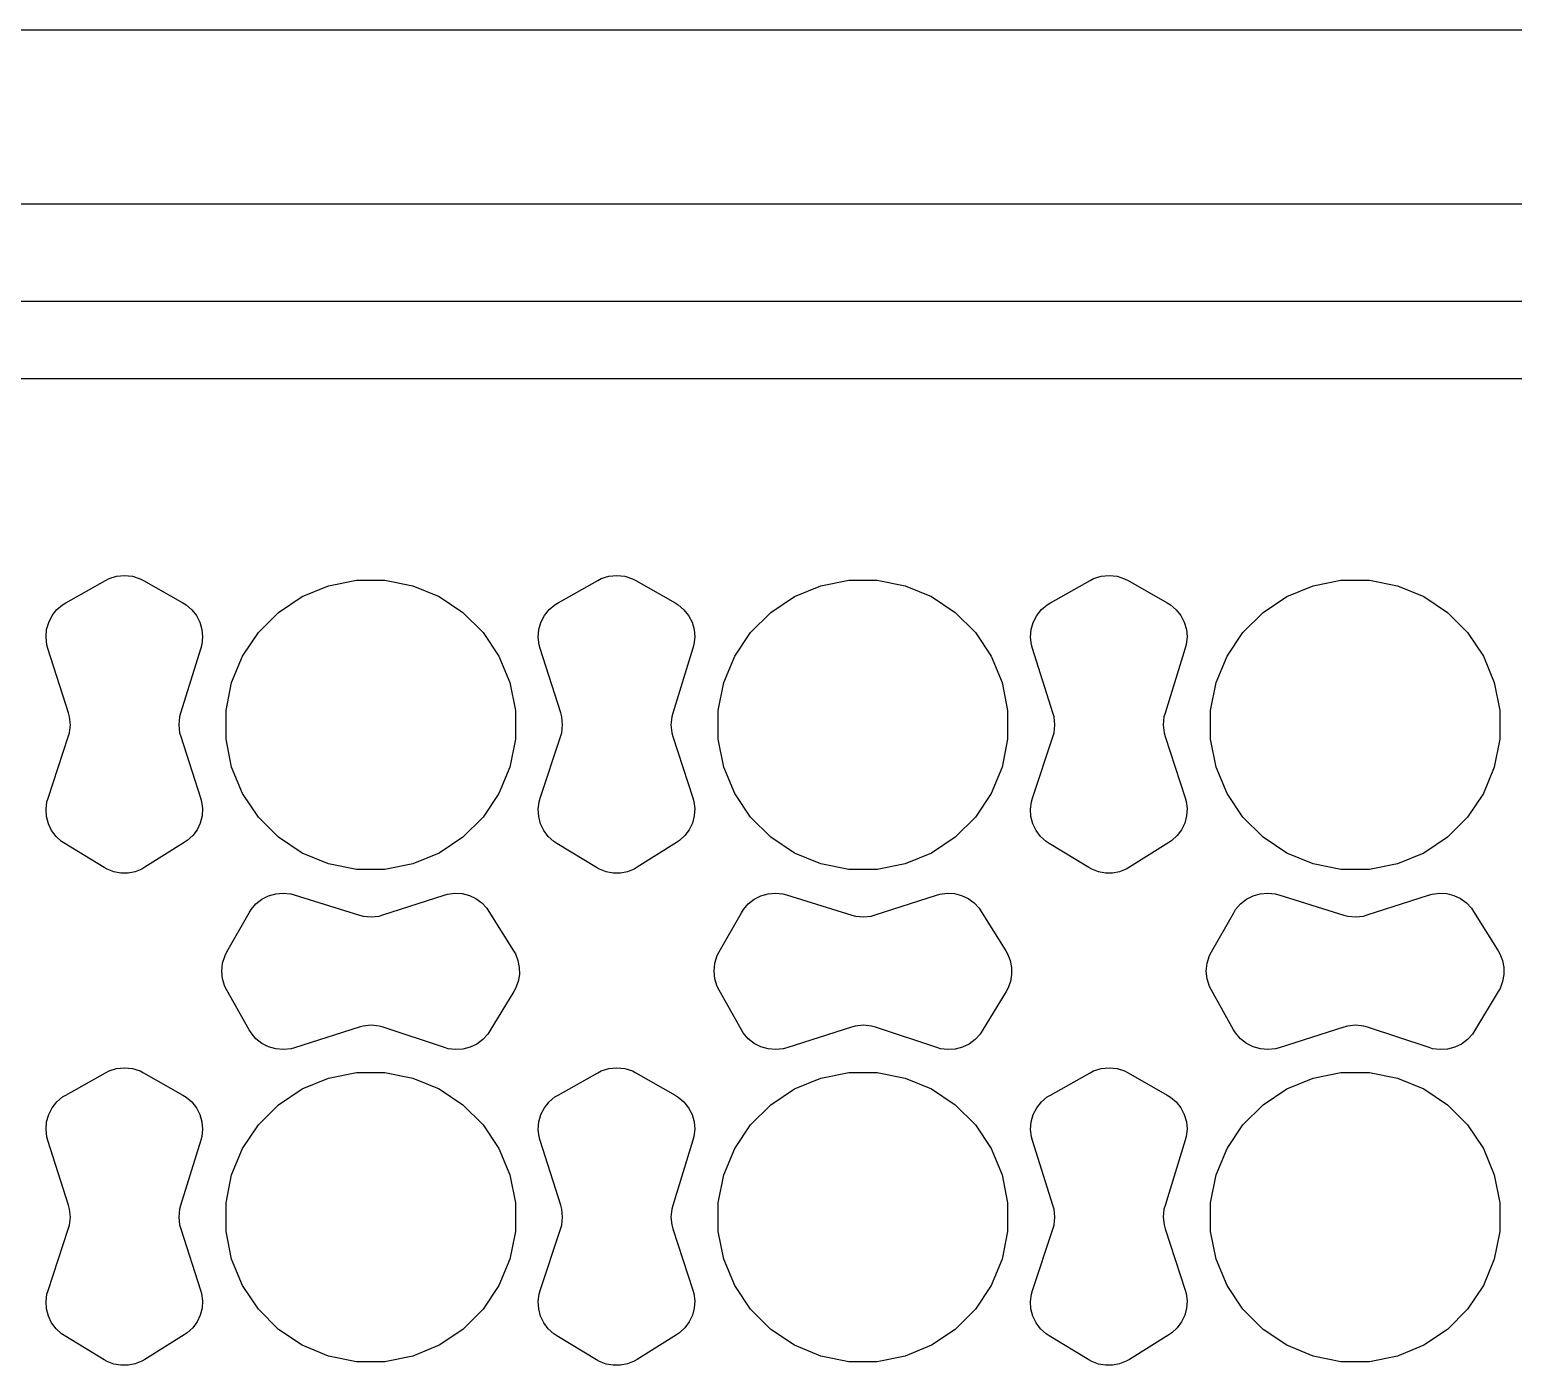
# Model space of a CAD drawing. Header units: millimetres. Extents: x 69 to 174, y -160 to -92.
# Drawn here: x 110.58 to 118.24, y -98.92 to -92.03 of the extents above; entities that cross this region are included whole.
import ezdxf

# ---------------------------------------------------------------- set-up
doc = ezdxf.new("R2010")
doc.units = ezdxf.units.MM
doc.layers.add('Front', color=13, linetype='CONTINUOUS', true_color=0xc83434)

msp = doc.modelspace()

# ---------------------------------------------------------------- linework, layer by layer
at = {"layer": 'Front', "linetype": 'CONTINUOUS'}
for p, q in [((70.235092, -92.0289), (172.534908, -92.0289)), ((111.308136, -92.9295), (107.711007, -92.9295)), ((166.520105, -92.9295), (111.308136, -92.9295)), ((107.78, -93.43), (111.239143, -93.43)), ((111.239143, -93.43), (166.451112, -93.43)), ((111.239143, -93.83), (107.862843, -93.83)), ((166.36827, -93.83), (111.239143, -93.83)), ((110.991686, -94.861613), (111.030954, -94.849202)), ((111.030954, -94.849202), (111.071929, -94.845074)), ((111.071929, -94.845074), (111.112883, -94.849402)), ((111.112883, -94.849402), (111.15209, -94.862004)), ((113.531686, -94.861613), (113.570954, -94.849202)), ((113.570954, -94.849202), (113.611929, -94.845074)), ((113.611929, -94.845074), (113.652883, -94.849402)), ((113.652883, -94.849402), (113.69209, -94.862004)), ((116.071686, -94.861613), (116.110954, -94.849202)), ((116.110954, -94.849202), (116.151929, -94.845074)), ((116.151929, -94.845074), (116.192883, -94.849402)), ((116.192883, -94.849402), (116.23209, -94.862004)), ((110.769016, -94.986125), (110.973485, -94.871255)), ((110.973485, -94.871255), (110.991686, -94.861613)), ((111.15209, -94.862004), (111.170246, -94.871731)), ((111.170246, -94.871731), (111.372259, -94.986511)), ((111.988452, -94.954468), (112.124286, -94.898204)), ((112.124286, -94.898204), (112.268487, -94.86952)), ((112.268487, -94.86952), (112.415513, -94.86952)), ((112.415513, -94.86952), (112.559714, -94.898204)), ((112.559714, -94.898204), (112.695548, -94.954468)), ((113.309016, -94.986125), (113.513485, -94.871255)), ((113.513485, -94.871255), (113.531686, -94.861613)), ((113.69209, -94.862004), (113.710246, -94.871731)), ((113.710246, -94.871731), (113.912259, -94.986511)), ((114.528452, -94.954468), (114.664286, -94.898204)), ((114.664286, -94.898204), (114.808487, -94.86952)), ((114.808487, -94.86952), (114.955513, -94.86952)), ((114.955513, -94.86952), (115.099714, -94.898204)), ((115.099714, -94.898204), (115.235548, -94.954468)), ((115.849016, -94.986125), (116.053485, -94.871255)), ((116.053485, -94.871255), (116.071686, -94.861613)), ((116.23209, -94.862004), (116.250246, -94.871731)), ((116.250246, -94.871731), (116.452259, -94.986511)), ((117.068452, -94.954468), (117.204286, -94.898204)), ((117.204286, -94.898204), (117.348487, -94.86952)), ((117.348487, -94.86952), (117.495513, -94.86952)), ((117.495513, -94.86952), (117.639714, -94.898204)), ((117.639714, -94.898204), (117.775548, -94.954468)), ((110.722498, -95.021511), (110.752212, -94.996116)), ((110.752212, -94.996116), (110.769016, -94.986125)), ((111.372259, -94.986511), (111.38887, -94.996465)), ((111.38887, -94.996465), (111.418234, -95.021702)), ((111.866205, -95.036151), (111.988452, -94.954468)), ((112.695548, -94.954468), (112.817795, -95.036151)), ((113.262498, -95.021511), (113.292212, -94.996116)), ((113.292212, -94.996116), (113.309016, -94.986125)), ((113.912259, -94.986511), (113.92887, -94.996465)), ((113.92887, -94.996465), (113.958234, -95.021702)), ((114.406205, -95.036151), (114.528452, -94.954468)), ((115.235548, -94.954468), (115.357795, -95.036151)), ((115.802498, -95.021511), (115.832212, -94.996116)), ((115.832212, -94.996116), (115.849016, -94.986125)), ((116.452259, -94.986511), (116.46887, -94.996465)), ((116.46887, -94.996465), (116.498234, -95.021702)), ((116.946205, -95.036151), (117.068452, -94.954468)), ((117.775548, -94.954468), (117.897795, -95.036151)), ((110.680465, -95.086983), (110.698275, -95.052189)), ((110.698275, -95.052189), (110.722498, -95.021511)), ((111.418234, -95.021702), (111.4422, -95.052113)), ((111.4422, -95.052113), (111.459872, -95.086563)), ((111.762242, -95.140114), (111.866205, -95.036151)), ((112.817795, -95.036151), (112.921758, -95.140114)), ((113.220465, -95.086983), (113.238275, -95.052189)), ((113.238275, -95.052189), (113.262498, -95.021511)), ((113.958234, -95.021702), (113.9822, -95.052113)), ((113.9822, -95.052113), (113.999872, -95.086563)), ((114.302242, -95.140114), (114.406205, -95.036151)), ((115.357795, -95.036151), (115.461758, -95.140114)), ((115.760465, -95.086983), (115.778275, -95.052189)), ((115.778275, -95.052189), (115.802498, -95.021511)), ((116.498234, -95.021702), (116.5222, -95.052113)), ((116.5222, -95.052113), (116.539872, -95.086563)), ((116.842242, -95.140114), (116.946205, -95.036151)), ((117.897795, -95.036151), (118.001758, -95.140114)), ((110.66652, -95.163527), (110.669744, -95.124572)), ((110.669744, -95.124572), (110.680465, -95.086983)), ((111.459872, -95.086563), (111.470592, -95.123769)), ((111.470592, -95.123769), (111.473959, -95.162341)), ((111.680559, -95.262361), (111.762242, -95.140114)), ((112.921758, -95.140114), (113.003441, -95.262361)), ((113.20652, -95.163527), (113.209744, -95.124572)), ((113.209744, -95.124572), (113.220465, -95.086983)), ((113.999872, -95.086563), (114.010592, -95.123769)), ((114.010592, -95.123769), (114.013959, -95.162341)), ((114.220559, -95.262361), (114.302242, -95.140114)), ((115.461758, -95.140114), (115.543441, -95.262361)), ((115.74652, -95.163527), (115.749744, -95.124572)), ((115.749744, -95.124572), (115.760465, -95.086983)), ((116.539872, -95.086563), (116.550592, -95.123769)), ((116.550592, -95.123769), (116.553959, -95.162341)), ((116.760559, -95.262361), (116.842242, -95.140114)), ((118.001758, -95.140114), (118.083441, -95.262361)), ((110.670915, -95.202367), (110.66652, -95.163527)), ((110.67639, -95.221134), (110.670915, -95.202367)), ((110.782342, -95.554126), (110.67639, -95.221134)), ((111.464538, -95.219463), (111.360689, -95.555445)), ((111.469849, -95.200841), (111.464538, -95.219463)), ((111.473959, -95.162341), (111.469849, -95.200841)), ((113.210915, -95.202367), (113.20652, -95.163527)), ((113.21639, -95.221134), (113.210915, -95.202367)), ((113.322342, -95.554126), (113.21639, -95.221134)), ((114.004538, -95.219463), (113.900689, -95.555445)), ((114.009849, -95.200841), (114.004538, -95.219463)), ((114.013959, -95.162341), (114.009849, -95.200841)), ((115.750915, -95.202367), (115.74652, -95.163527)), ((115.75639, -95.221134), (115.750915, -95.202367)), ((115.862342, -95.554126), (115.75639, -95.221134)), ((116.544538, -95.219463), (116.440689, -95.555445)), ((116.549849, -95.200841), (116.544538, -95.219463)), ((116.553959, -95.162341), (116.549849, -95.200841)), ((111.624295, -95.398195), (111.680559, -95.262361)), ((113.003441, -95.262361), (113.059705, -95.398195)), ((114.164295, -95.398195), (114.220559, -95.262361)), ((115.543441, -95.262361), (115.599705, -95.398195)), ((116.704295, -95.398195), (116.760559, -95.262361)), ((118.083441, -95.262361), (118.139705, -95.398195)), ((111.595611, -95.542396), (111.624295, -95.398195)), ((113.059705, -95.398195), (113.088389, -95.542396)), ((114.135611, -95.542396), (114.164295, -95.398195)), ((115.599705, -95.398195), (115.628389, -95.542396)), ((116.675611, -95.542396), (116.704295, -95.398195)), ((118.139705, -95.398195), (118.168389, -95.542396)), ((110.788166, -95.574225), (110.782342, -95.554126)), ((110.787715, -95.657441), (110.792305, -95.615857)), ((110.792305, -95.615857), (110.788166, -95.574225)), ((111.355122, -95.575131), (111.351224, -95.615848)), ((111.351224, -95.615848), (111.355666, -95.656509)), ((111.360689, -95.555445), (111.355122, -95.575131)), ((111.595611, -95.689422), (111.595611, -95.542396)), ((113.088389, -95.542396), (113.088389, -95.689422)), ((113.328166, -95.574225), (113.322342, -95.554126)), ((113.327715, -95.657441), (113.332305, -95.615857)), ((113.332305, -95.615857), (113.328166, -95.574225)), ((113.895122, -95.575131), (113.891224, -95.615848)), ((113.891224, -95.615848), (113.895666, -95.656509)), ((113.900689, -95.555445), (113.895122, -95.575131)), ((114.135611, -95.689422), (114.135611, -95.542396)), ((115.628389, -95.542396), (115.628389, -95.689422)), ((115.868166, -95.574225), (115.862342, -95.554126)), ((115.867715, -95.657441), (115.872305, -95.615857)), ((115.872305, -95.615857), (115.868166, -95.574225)), ((116.435122, -95.575131), (116.431224, -95.615848)), ((116.431224, -95.615848), (116.435666, -95.656509)), ((116.440689, -95.555445), (116.435122, -95.575131)), ((116.675611, -95.689422), (116.675611, -95.542396)), ((118.168389, -95.542396), (118.168389, -95.689422)), ((110.676903, -95.994774), (110.781672, -95.677475)), ((110.781672, -95.677475), (110.787715, -95.657441)), ((111.355666, -95.656509), (111.361496, -95.676118)), ((111.361496, -95.676118), (111.463918, -95.992419)), ((111.624295, -95.833623), (111.595611, -95.689422)), ((113.088389, -95.689422), (113.059705, -95.833623)), ((113.216903, -95.994774), (113.321672, -95.677475)), ((113.321672, -95.677475), (113.327715, -95.657441)), ((113.895666, -95.656509), (113.901496, -95.676118)), ((113.901496, -95.676118), (114.003918, -95.992419)), ((114.164295, -95.833623), (114.135611, -95.689422)), ((115.628389, -95.689422), (115.599705, -95.833623)), ((115.756903, -95.994774), (115.861672, -95.677475)), ((115.861672, -95.677475), (115.867715, -95.657441)), ((116.435666, -95.656509), (116.441496, -95.676118)), ((116.441496, -95.676118), (116.543918, -95.992419)), ((116.704295, -95.833623), (116.675611, -95.689422)), ((118.168389, -95.689422), (118.139705, -95.833623)), ((111.680559, -95.969457), (111.624295, -95.833623)), ((113.059705, -95.833623), (113.003441, -95.969457)), ((114.220559, -95.969457), (114.164295, -95.833623)), ((115.599705, -95.833623), (115.543441, -95.969457)), ((116.760559, -95.969457), (116.704295, -95.833623)), ((118.139705, -95.833623), (118.083441, -95.969457)), ((110.671314, -96.01317), (110.676903, -95.994774)), ((111.463918, -95.992419), (111.469334, -96.010582)), ((111.762242, -96.091704), (111.680559, -95.969457)), ((113.003441, -95.969457), (112.921758, -96.091704)), ((113.211314, -96.01317), (113.216903, -95.994774)), ((114.003918, -95.992419), (114.009334, -96.010582)), ((114.302242, -96.091704), (114.220559, -95.969457)), ((115.543441, -95.969457), (115.461758, -96.091704)), ((115.751314, -96.01317), (115.756903, -95.994774)), ((116.543918, -95.992419), (116.549334, -96.010582)), ((116.842242, -96.091704), (116.760559, -95.969457)), ((118.083441, -95.969457), (118.001758, -96.091704)), ((110.666445, -96.051303), (110.671314, -96.01317)), ((110.668945, -96.089664), (110.666445, -96.051303)), ((111.469334, -96.010582), (111.474014, -96.048189)), ((111.474014, -96.048189), (111.471532, -96.086004)), ((113.206445, -96.051303), (113.211314, -96.01317)), ((113.208945, -96.089664), (113.206445, -96.051303)), ((114.009334, -96.010582), (114.014014, -96.048189)), ((114.014014, -96.048189), (114.011532, -96.086004)), ((115.746445, -96.051303), (115.751314, -96.01317)), ((115.748945, -96.089664), (115.746445, -96.051303)), ((116.549334, -96.010582), (116.554014, -96.048189)), ((116.554014, -96.048189), (116.551532, -96.086004)), ((110.678721, -96.126843), (110.668945, -96.089664)), ((110.695415, -96.161471), (110.678721, -96.126843)), ((111.461978, -96.122677), (111.445693, -96.156896)), ((111.471532, -96.086004), (111.461978, -96.122677)), ((111.866205, -96.195667), (111.762242, -96.091704)), ((112.921758, -96.091704), (112.817795, -96.195667)), ((113.218721, -96.126843), (113.208945, -96.089664)), ((113.235415, -96.161471), (113.218721, -96.126843)), ((114.001978, -96.122677), (113.985693, -96.156896)), ((114.011532, -96.086004), (114.001978, -96.122677)), ((114.406205, -96.195667), (114.302242, -96.091704)), ((115.461758, -96.091704), (115.357795, -96.195667)), ((115.758721, -96.126843), (115.748945, -96.089664)), ((115.775415, -96.161471), (115.758721, -96.126843)), ((116.541978, -96.122677), (116.525693, -96.156896)), ((116.551532, -96.086004), (116.541978, -96.122677)), ((116.946205, -96.195667), (116.842242, -96.091704)), ((118.001758, -96.091704), (117.897795, -96.195667)), ((110.718413, -96.192276), (110.695415, -96.161471)), ((110.746868, -96.218124), (110.718413, -96.192276)), ((110.763073, -96.22847), (110.746868, -96.218124)), ((110.9667, -96.352019), (110.763073, -96.22847)), ((111.379644, -96.223632), (111.176446, -96.350631)), ((111.395477, -96.213213), (111.379644, -96.223632)), ((111.423258, -96.187438), (111.395477, -96.213213)), ((111.445693, -96.156896), (111.423258, -96.187438)), ((111.988452, -96.27735), (111.866205, -96.195667)), ((112.817795, -96.195667), (112.695548, -96.27735)), ((113.258413, -96.192276), (113.235415, -96.161471)), ((113.286868, -96.218124), (113.258413, -96.192276)), ((113.303073, -96.22847), (113.286868, -96.218124)), ((113.5067, -96.352019), (113.303073, -96.22847)), ((113.919644, -96.223632), (113.716446, -96.350631)), ((113.935477, -96.213213), (113.919644, -96.223632)), ((113.963258, -96.187438), (113.935477, -96.213213)), ((113.985693, -96.156896), (113.963258, -96.187438)), ((114.528452, -96.27735), (114.406205, -96.195667)), ((115.357795, -96.195667), (115.235548, -96.27735)), ((115.798413, -96.192276), (115.775415, -96.161471)), ((115.826868, -96.218124), (115.798413, -96.192276)), ((115.843073, -96.22847), (115.826868, -96.218124)), ((116.0467, -96.352019), (115.843073, -96.22847)), ((116.459644, -96.223632), (116.256446, -96.350631)), ((116.475477, -96.213213), (116.459644, -96.223632)), ((116.503258, -96.187438), (116.475477, -96.213213)), ((116.525693, -96.156896), (116.503258, -96.187438)), ((117.068452, -96.27735), (116.946205, -96.195667)), ((117.897795, -96.195667), (117.775548, -96.27735)), ((112.124286, -96.333614), (111.988452, -96.27735)), ((112.695548, -96.27735), (112.559714, -96.333614)), ((114.664286, -96.333614), (114.528452, -96.27735)), ((115.235548, -96.27735), (115.099714, -96.333614)), ((117.204286, -96.333614), (117.068452, -96.27735)), ((117.775548, -96.27735), (117.639714, -96.333614)), ((110.982661, -96.361208), (110.9667, -96.352019)), ((111.017108, -96.374228), (110.982661, -96.361208)), ((111.053355, -96.380726), (111.017108, -96.374228)), ((111.090179, -96.380483), (111.053355, -96.380726)), ((111.126338, -96.373507), (111.090179, -96.380483)), ((111.16061, -96.360034), (111.126338, -96.373507)), ((111.176446, -96.350631), (111.16061, -96.360034)), ((112.268487, -96.362298), (112.124286, -96.333614)), ((112.415513, -96.362298), (112.268487, -96.362298)), ((112.559714, -96.333614), (112.415513, -96.362298)), ((113.522661, -96.361208), (113.5067, -96.352019)), ((113.557108, -96.374228), (113.522661, -96.361208)), ((113.593355, -96.380726), (113.557108, -96.374228)), ((113.630179, -96.380483), (113.593355, -96.380726)), ((113.666338, -96.373507), (113.630179, -96.380483)), ((113.70061, -96.360034), (113.666338, -96.373507)), ((113.716446, -96.350631), (113.70061, -96.360034)), ((114.808487, -96.362298), (114.664286, -96.333614)), ((114.955513, -96.362298), (114.808487, -96.362298)), ((115.099714, -96.333614), (114.955513, -96.362298)), ((116.062661, -96.361208), (116.0467, -96.352019)), ((116.097108, -96.374228), (116.062661, -96.361208)), ((116.133355, -96.380726), (116.097108, -96.374228)), ((116.170179, -96.380483), (116.133355, -96.380726)), ((116.206338, -96.373507), (116.170179, -96.380483)), ((116.24061, -96.360034), (116.206338, -96.373507)), ((116.256446, -96.350631), (116.24061, -96.360034)), ((117.348487, -96.362298), (117.204286, -96.333614)), ((117.495513, -96.362298), (117.348487, -96.362298)), ((117.639714, -96.333614), (117.495513, -96.362298)), ((111.749965, -96.539922), (111.780375, -96.515957)), ((111.780375, -96.515957), (111.814826, -96.498287)), ((111.814826, -96.498287), (111.852032, -96.487572)), ((111.852032, -96.487572), (111.890604, -96.484211)), ((111.890604, -96.484211), (111.929102, -96.48833)), ((111.929102, -96.48833), (111.94773, -96.493619)), ((111.94773, -96.493619), (112.283712, -96.597468)), ((112.404385, -96.596661), (112.720686, -96.494239)), ((112.720686, -96.494239), (112.738849, -96.488823)), ((112.738849, -96.488823), (112.776456, -96.484142)), ((112.776456, -96.484142), (112.814272, -96.486623)), ((112.814272, -96.486623), (112.850945, -96.496177)), ((112.850945, -96.496177), (112.885164, -96.512462)), ((112.885164, -96.512462), (112.915707, -96.534897)), ((112.915707, -96.534897), (112.941481, -96.562679)), ((114.289965, -96.539922), (114.320375, -96.515957)), ((114.320375, -96.515957), (114.354826, -96.498287)), ((114.354826, -96.498287), (114.392032, -96.487572)), ((114.392032, -96.487572), (114.430604, -96.484211)), ((114.430604, -96.484211), (114.469102, -96.48833)), ((114.469102, -96.48833), (114.48773, -96.493619)), ((114.48773, -96.493619), (114.823712, -96.597468)), ((114.944385, -96.596661), (115.260686, -96.494239)), ((115.260686, -96.494239), (115.278849, -96.488823)), ((115.278849, -96.488823), (115.316456, -96.484142)), ((115.316456, -96.484142), (115.354272, -96.486623)), ((115.354272, -96.486623), (115.390945, -96.496177)), ((115.390945, -96.496177), (115.425164, -96.512462)), ((115.425164, -96.512462), (115.455707, -96.534897)), ((115.455707, -96.534897), (115.481481, -96.562679)), ((116.829965, -96.539922), (116.860375, -96.515957)), ((116.860375, -96.515957), (116.894826, -96.498287)), ((116.894826, -96.498287), (116.932032, -96.487572)), ((116.932032, -96.487572), (116.970604, -96.484211)), ((116.970604, -96.484211), (117.009102, -96.48833)), ((117.009102, -96.48833), (117.02773, -96.493619)), ((117.02773, -96.493619), (117.363712, -96.597468)), ((117.484385, -96.596661), (117.800686, -96.494239)), ((117.800686, -96.494239), (117.818849, -96.488823)), ((117.818849, -96.488823), (117.856456, -96.484142)), ((117.856456, -96.484142), (117.894272, -96.486623)), ((117.894272, -96.486623), (117.930945, -96.496177)), ((117.930945, -96.496177), (117.965164, -96.512462)), ((117.965164, -96.512462), (117.995707, -96.534897)), ((117.995707, -96.534897), (118.021481, -96.562679)), ((111.599998, -96.787911), (111.714778, -96.585898)), ((111.714778, -96.585898), (111.724731, -96.569287)), ((111.724731, -96.569287), (111.749965, -96.539922)), ((112.283712, -96.597468), (112.303398, -96.603035)), ((112.303398, -96.603035), (112.344114, -96.606934)), ((112.344114, -96.606934), (112.384776, -96.602491)), ((112.384776, -96.602491), (112.404385, -96.596661)), ((112.941481, -96.562679), (112.951899, -96.578513)), ((112.951899, -96.578513), (113.078898, -96.781711)), ((114.139998, -96.787911), (114.254778, -96.585898)), ((114.254778, -96.585898), (114.264731, -96.569287)), ((114.264731, -96.569287), (114.289965, -96.539922)), ((114.823712, -96.597468), (114.843398, -96.603035)), ((114.843398, -96.603035), (114.884114, -96.606934)), ((114.884114, -96.606934), (114.924776, -96.602491)), ((114.924776, -96.602491), (114.944385, -96.596661)), ((115.481481, -96.562679), (115.491899, -96.578513)), ((115.491899, -96.578513), (115.618898, -96.781711)), ((116.679998, -96.787911), (116.794778, -96.585898)), ((116.794778, -96.585898), (116.804731, -96.569287)), ((116.804731, -96.569287), (116.829965, -96.539922)), ((117.363712, -96.597468), (117.383398, -96.603035)), ((117.383398, -96.603035), (117.424114, -96.606934)), ((117.424114, -96.606934), (117.464776, -96.602491)), ((117.464776, -96.602491), (117.484385, -96.596661)), ((118.021481, -96.562679), (118.031899, -96.578513)), ((118.031899, -96.578513), (118.158898, -96.781711)), ((111.577667, -96.845273), (111.590268, -96.806066)), ((111.590268, -96.806066), (111.599998, -96.787911)), ((113.078898, -96.781711), (113.0883, -96.797547)), ((113.0883, -96.797547), (113.101774, -96.831819)), ((113.101774, -96.831819), (113.10875, -96.867978)), ((114.117667, -96.845273), (114.130268, -96.806066)), ((114.130268, -96.806066), (114.139998, -96.787911)), ((115.618898, -96.781711), (115.6283, -96.797547)), ((115.6283, -96.797547), (115.641774, -96.831819)), ((115.641774, -96.831819), (115.64875, -96.867978)), ((116.657667, -96.845273), (116.670268, -96.806066)), ((116.670268, -96.806066), (116.679998, -96.787911)), ((118.158898, -96.781711), (118.1683, -96.797547)), ((118.1683, -96.797547), (118.181774, -96.831819)), ((118.181774, -96.831819), (118.18875, -96.867978)), ((111.573339, -96.886228), (111.577667, -96.845273)), ((111.577468, -96.927203), (111.573339, -96.886228)), ((113.108993, -96.904802), (113.102495, -96.94105)), ((113.10875, -96.867978), (113.108993, -96.904802)), ((114.113339, -96.886228), (114.117667, -96.845273)), ((114.117468, -96.927203), (114.113339, -96.886228)), ((115.648993, -96.904802), (115.642495, -96.94105)), ((115.64875, -96.867978), (115.648993, -96.904802)), ((116.653339, -96.886228), (116.657667, -96.845273)), ((116.657468, -96.927203), (116.653339, -96.886228)), ((118.188993, -96.904802), (118.182495, -96.94105)), ((118.18875, -96.867978), (118.188993, -96.904802)), ((111.58988, -96.96647), (111.577468, -96.927203)), ((111.599522, -96.984672), (111.58988, -96.96647)), ((111.714392, -97.189141), (111.599522, -96.984672)), ((113.080286, -96.991457), (112.956737, -97.195084)), ((113.089477, -96.975497), (113.080286, -96.991457)), ((113.102495, -96.94105), (113.089477, -96.975497)), ((114.12988, -96.96647), (114.117468, -96.927203)), ((114.139522, -96.984672), (114.12988, -96.96647)), ((114.254392, -97.189141), (114.139522, -96.984672)), ((115.620286, -96.991457), (115.496737, -97.195084)), ((115.629477, -96.975497), (115.620286, -96.991457)), ((115.642495, -96.94105), (115.629477, -96.975497)), ((116.66988, -96.96647), (116.657468, -96.927203)), ((116.679522, -96.984672), (116.66988, -96.96647)), ((116.794392, -97.189141), (116.679522, -96.984672)), ((118.160286, -96.991457), (118.036737, -97.195084)), ((118.169477, -96.975497), (118.160286, -96.991457)), ((118.182495, -96.94105), (118.169477, -96.975497)), ((111.724378, -97.205948), (111.714392, -97.189141)), ((111.749775, -97.235661), (111.724378, -97.205948)), ((112.282393, -97.175815), (111.949401, -97.281767)), ((112.302491, -97.16999), (112.282393, -97.175815)), ((112.344123, -97.165852), (112.302491, -97.16999)), ((112.385708, -97.170442), (112.344123, -97.165852)), ((112.405742, -97.176485), (112.385708, -97.170442)), ((112.723041, -97.281254), (112.405742, -97.176485)), ((112.94639, -97.21129), (112.920542, -97.239746)), ((112.956737, -97.195084), (112.94639, -97.21129)), ((114.264378, -97.205948), (114.254392, -97.189141)), ((114.289775, -97.235661), (114.264378, -97.205948)), ((114.822393, -97.175815), (114.489401, -97.281767)), ((114.842491, -97.16999), (114.822393, -97.175815)), ((114.884123, -97.165852), (114.842491, -97.16999)), ((114.925708, -97.170442), (114.884123, -97.165852)), ((114.945742, -97.176485), (114.925708, -97.170442)), ((115.263041, -97.281254), (114.945742, -97.176485)), ((115.48639, -97.21129), (115.460542, -97.239746)), ((115.496737, -97.195084), (115.48639, -97.21129)), ((116.804378, -97.205948), (116.794392, -97.189141)), ((116.829775, -97.235661), (116.804378, -97.205948)), ((117.362393, -97.175815), (117.029401, -97.281767)), ((117.382491, -97.16999), (117.362393, -97.175815)), ((117.424123, -97.165852), (117.382491, -97.16999)), ((117.465708, -97.170442), (117.424123, -97.165852)), ((117.485742, -97.176485), (117.465708, -97.170442)), ((117.803041, -97.281254), (117.485742, -97.176485)), ((118.02639, -97.21129), (118.000542, -97.239746)), ((118.036737, -97.195084), (118.02639, -97.21129)), ((111.780454, -97.259882), (111.749775, -97.235661)), ((111.815249, -97.277691), (111.780454, -97.259882)), ((111.852838, -97.288412), (111.815249, -97.277691)), ((111.891793, -97.291636), (111.852838, -97.288412)), ((111.930633, -97.287242), (111.891793, -97.291636)), ((111.949401, -97.281767), (111.930633, -97.287242)), ((112.741432, -97.286862), (112.723041, -97.281254)), ((112.779567, -97.291727), (112.741432, -97.286862)), ((112.817929, -97.289223), (112.779567, -97.291727)), ((112.855108, -97.279442), (112.817929, -97.289223)), ((112.889737, -97.262746), (112.855108, -97.279442)), ((112.920542, -97.239746), (112.889737, -97.262746)), ((114.320454, -97.259882), (114.289775, -97.235661)), ((114.355249, -97.277691), (114.320454, -97.259882)), ((114.392838, -97.288412), (114.355249, -97.277691)), ((114.431793, -97.291636), (114.392838, -97.288412)), ((114.470633, -97.287242), (114.431793, -97.291636)), ((114.489401, -97.281767), (114.470633, -97.287242)), ((115.281432, -97.286862), (115.263041, -97.281254)), ((115.319567, -97.291727), (115.281432, -97.286862)), ((115.357929, -97.289223), (115.319567, -97.291727)), ((115.395108, -97.279442), (115.357929, -97.289223)), ((115.429737, -97.262746), (115.395108, -97.279442)), ((115.460542, -97.239746), (115.429737, -97.262746)), ((116.860454, -97.259882), (116.829775, -97.235661)), ((116.895249, -97.277691), (116.860454, -97.259882)), ((116.932838, -97.288412), (116.895249, -97.277691)), ((116.971793, -97.291636), (116.932838, -97.288412)), ((117.010633, -97.287242), (116.971793, -97.291636)), ((117.029401, -97.281767), (117.010633, -97.287242)), ((117.821432, -97.286862), (117.803041, -97.281254)), ((117.859567, -97.291727), (117.821432, -97.286862)), ((117.897929, -97.289223), (117.859567, -97.291727)), ((117.935108, -97.279442), (117.897929, -97.289223)), ((117.969737, -97.262746), (117.935108, -97.279442)), ((118.000542, -97.239746), (117.969737, -97.262746)), ((110.769016, -97.526125), (110.973485, -97.411255)), ((110.973485, -97.411255), (110.991686, -97.401613)), ((110.991686, -97.401613), (111.030954, -97.389202)), ((111.030954, -97.389202), (111.071929, -97.385074)), ((111.071929, -97.385074), (111.112883, -97.389402)), ((111.112883, -97.389402), (111.15209, -97.402004)), ((111.15209, -97.402004), (111.170246, -97.411731)), ((111.170246, -97.411731), (111.372259, -97.526511)), ((111.988452, -97.494468), (112.124286, -97.438204)), ((112.124286, -97.438204), (112.268487, -97.40952)), ((112.268487, -97.40952), (112.415513, -97.40952)), ((112.415513, -97.40952), (112.559714, -97.438204)), ((112.559714, -97.438204), (112.695548, -97.494468)), ((113.309016, -97.526125), (113.513485, -97.411255)), ((113.513485, -97.411255), (113.531686, -97.401613)), ((113.531686, -97.401613), (113.570954, -97.389202)), ((113.570954, -97.389202), (113.611929, -97.385074)), ((113.611929, -97.385074), (113.652883, -97.389402)), ((113.652883, -97.389402), (113.69209, -97.402004)), ((113.69209, -97.402004), (113.710246, -97.411731)), ((113.710246, -97.411731), (113.912259, -97.526511)), ((114.528452, -97.494468), (114.664286, -97.438204)), ((114.664286, -97.438204), (114.808487, -97.40952)), ((114.808487, -97.40952), (114.955513, -97.40952)), ((114.955513, -97.40952), (115.099714, -97.438204)), ((115.099714, -97.438204), (115.235548, -97.494468)), ((115.849016, -97.526125), (116.053485, -97.411255)), ((116.053485, -97.411255), (116.071686, -97.401613)), ((116.071686, -97.401613), (116.110954, -97.389202)), ((116.110954, -97.389202), (116.151929, -97.385074)), ((116.151929, -97.385074), (116.192883, -97.389402)), ((116.192883, -97.389402), (116.23209, -97.402004)), ((116.23209, -97.402004), (116.250246, -97.411731)), ((116.250246, -97.411731), (116.452259, -97.526511)), ((117.068452, -97.494468), (117.204286, -97.438204)), ((117.204286, -97.438204), (117.348487, -97.40952)), ((117.348487, -97.40952), (117.495513, -97.40952)), ((117.495513, -97.40952), (117.639714, -97.438204)), ((117.639714, -97.438204), (117.775548, -97.494468)), ((110.752212, -97.536116), (110.769016, -97.526125)), ((111.372259, -97.526511), (111.38887, -97.536465)), ((111.866205, -97.576151), (111.988452, -97.494468)), ((112.695548, -97.494468), (112.817795, -97.576151)), ((113.292212, -97.536116), (113.309016, -97.526125)), ((113.912259, -97.526511), (113.92887, -97.536465)), ((114.406205, -97.576151), (114.528452, -97.494468)), ((115.235548, -97.494468), (115.357795, -97.576151)), ((115.832212, -97.536116), (115.849016, -97.526125)), ((116.452259, -97.526511), (116.46887, -97.536465)), ((116.946205, -97.576151), (117.068452, -97.494468)), ((117.775548, -97.494468), (117.897795, -97.576151)), ((110.680465, -97.626983), (110.698275, -97.592189)), ((110.698275, -97.592189), (110.722498, -97.561511)), ((110.722498, -97.561511), (110.752212, -97.536116)), ((111.38887, -97.536465), (111.418234, -97.561702)), ((111.418234, -97.561702), (111.4422, -97.592113)), ((111.4422, -97.592113), (111.459872, -97.626563)), ((111.762242, -97.680114), (111.866205, -97.576151)), ((112.817795, -97.576151), (112.921758, -97.680114)), ((113.220465, -97.626983), (113.238275, -97.592189)), ((113.238275, -97.592189), (113.262498, -97.561511)), ((113.262498, -97.561511), (113.292212, -97.536116)), ((113.92887, -97.536465), (113.958234, -97.561702)), ((113.958234, -97.561702), (113.9822, -97.592113)), ((113.9822, -97.592113), (113.999872, -97.626563)), ((114.302242, -97.680114), (114.406205, -97.576151)), ((115.357795, -97.576151), (115.461758, -97.680114)), ((115.760465, -97.626983), (115.778275, -97.592189)), ((115.778275, -97.592189), (115.802498, -97.561511)), ((115.802498, -97.561511), (115.832212, -97.536116)), ((116.46887, -97.536465), (116.498234, -97.561702)), ((116.498234, -97.561702), (116.5222, -97.592113)), ((116.5222, -97.592113), (116.539872, -97.626563)), ((116.842242, -97.680114), (116.946205, -97.576151)), ((117.897795, -97.576151), (118.001758, -97.680114)), ((110.66652, -97.703527), (110.669744, -97.664572)), ((110.669744, -97.664572), (110.680465, -97.626983)), ((111.459872, -97.626563), (111.470592, -97.663769)), ((111.470592, -97.663769), (111.473959, -97.702341)), ((111.680559, -97.802361), (111.762242, -97.680114)), ((112.921758, -97.680114), (113.003441, -97.802361)), ((113.20652, -97.703527), (113.209744, -97.664572)), ((113.209744, -97.664572), (113.220465, -97.626983)), ((113.999872, -97.626563), (114.010592, -97.663769)), ((114.010592, -97.663769), (114.013959, -97.702341)), ((114.220559, -97.802361), (114.302242, -97.680114)), ((115.461758, -97.680114), (115.543441, -97.802361)), ((115.74652, -97.703527), (115.749744, -97.664572)), ((115.749744, -97.664572), (115.760465, -97.626983)), ((116.539872, -97.626563), (116.550592, -97.663769)), ((116.550592, -97.663769), (116.553959, -97.702341)), ((116.760559, -97.802361), (116.842242, -97.680114)), ((118.001758, -97.680114), (118.083441, -97.802361)), ((110.670915, -97.742367), (110.66652, -97.703527)), ((110.67639, -97.761134), (110.670915, -97.742367)), ((111.464538, -97.759463), (111.360689, -98.095445)), ((111.469849, -97.740841), (111.464538, -97.759463)), ((111.473959, -97.702341), (111.469849, -97.740841)), ((113.210915, -97.742367), (113.20652, -97.703527)), ((113.21639, -97.761134), (113.210915, -97.742367)), ((114.004538, -97.759463), (113.900689, -98.095445)), ((114.009849, -97.740841), (114.004538, -97.759463)), ((114.013959, -97.702341), (114.009849, -97.740841)), ((115.750915, -97.742367), (115.74652, -97.703527)), ((115.75639, -97.761134), (115.750915, -97.742367)), ((116.544538, -97.759463), (116.440689, -98.095445)), ((116.549849, -97.740841), (116.544538, -97.759463)), ((116.553959, -97.702341), (116.549849, -97.740841)), ((110.782342, -98.094126), (110.67639, -97.761134)), ((111.624295, -97.938195), (111.680559, -97.802361)), ((113.003441, -97.802361), (113.059705, -97.938195)), ((113.322342, -98.094126), (113.21639, -97.761134)), ((114.164295, -97.938195), (114.220559, -97.802361)), ((115.543441, -97.802361), (115.599705, -97.938195)), ((115.862342, -98.094126), (115.75639, -97.761134)), ((116.704295, -97.938195), (116.760559, -97.802361)), ((118.083441, -97.802361), (118.139705, -97.938195)), ((111.595611, -98.082396), (111.624295, -97.938195)), ((113.059705, -97.938195), (113.088389, -98.082396)), ((114.135611, -98.082396), (114.164295, -97.938195)), ((115.599705, -97.938195), (115.628389, -98.082396)), ((116.675611, -98.082396), (116.704295, -97.938195)), ((118.139705, -97.938195), (118.168389, -98.082396)), ((110.788166, -98.114225), (110.782342, -98.094126)), ((110.792305, -98.155857), (110.788166, -98.114225)), ((111.355122, -98.115131), (111.351224, -98.155848)), ((111.360689, -98.095445), (111.355122, -98.115131)), ((111.595611, -98.229422), (111.595611, -98.082396)), ((113.088389, -98.082396), (113.088389, -98.229422)), ((113.328166, -98.114225), (113.322342, -98.094126)), ((113.332305, -98.155857), (113.328166, -98.114225)), ((113.895122, -98.115131), (113.891224, -98.155848)), ((113.900689, -98.095445), (113.895122, -98.115131)), ((114.135611, -98.229422), (114.135611, -98.082396)), ((115.628389, -98.082396), (115.628389, -98.229422)), ((115.868166, -98.114225), (115.862342, -98.094126)), ((115.872305, -98.155857), (115.868166, -98.114225)), ((116.435122, -98.115131), (116.431224, -98.155848)), ((116.440689, -98.095445), (116.435122, -98.115131)), ((116.675611, -98.229422), (116.675611, -98.082396)), ((118.168389, -98.082396), (118.168389, -98.229422)), ((110.676903, -98.534774), (110.781672, -98.217475)), ((110.781672, -98.217475), (110.787715, -98.197441)), ((110.787715, -98.197441), (110.792305, -98.155857)), ((111.351224, -98.155848), (111.355666, -98.196509)), ((111.355666, -98.196509), (111.361496, -98.216118)), ((111.361496, -98.216118), (111.463918, -98.532419)), ((113.216903, -98.534774), (113.321672, -98.217475)), ((113.321672, -98.217475), (113.327715, -98.197441)), ((113.327715, -98.197441), (113.332305, -98.155857)), ((113.891224, -98.155848), (113.895666, -98.196509)), ((113.895666, -98.196509), (113.901496, -98.216118)), ((113.901496, -98.216118), (114.003918, -98.532419)), ((115.756903, -98.534774), (115.861672, -98.217475)), ((115.861672, -98.217475), (115.867715, -98.197441)), ((115.867715, -98.197441), (115.872305, -98.155857)), ((116.431224, -98.155848), (116.435666, -98.196509)), ((116.435666, -98.196509), (116.441496, -98.216118)), ((116.441496, -98.216118), (116.543918, -98.532419)), ((111.624295, -98.373623), (111.595611, -98.229422)), ((113.088389, -98.229422), (113.059705, -98.373623)), ((114.164295, -98.373623), (114.135611, -98.229422)), ((115.628389, -98.229422), (115.599705, -98.373623)), ((116.704295, -98.373623), (116.675611, -98.229422)), ((118.168389, -98.229422), (118.139705, -98.373623)), ((111.680559, -98.509457), (111.624295, -98.373623)), ((113.059705, -98.373623), (113.003441, -98.509457)), ((114.220559, -98.509457), (114.164295, -98.373623)), ((115.599705, -98.373623), (115.543441, -98.509457)), ((116.760559, -98.509457), (116.704295, -98.373623)), ((118.139705, -98.373623), (118.083441, -98.509457)), ((111.762242, -98.631704), (111.680559, -98.509457)), ((113.003441, -98.509457), (112.921758, -98.631704)), ((114.302242, -98.631704), (114.220559, -98.509457)), ((115.543441, -98.509457), (115.461758, -98.631704)), ((116.842242, -98.631704), (116.760559, -98.509457)), ((118.083441, -98.509457), (118.001758, -98.631704)), ((110.666445, -98.591303), (110.671314, -98.55317)), ((110.668945, -98.629664), (110.666445, -98.591303)), ((110.671314, -98.55317), (110.676903, -98.534774)), ((111.463918, -98.532419), (111.469334, -98.550582)), ((111.469334, -98.550582), (111.474014, -98.588189)), ((111.474014, -98.588189), (111.471532, -98.626004)), ((113.206445, -98.591303), (113.211314, -98.55317)), ((113.208945, -98.629664), (113.206445, -98.591303)), ((113.211314, -98.55317), (113.216903, -98.534774)), ((114.003918, -98.532419), (114.009334, -98.550582)), ((114.009334, -98.550582), (114.014014, -98.588189)), ((114.014014, -98.588189), (114.011532, -98.626004)), ((115.746445, -98.591303), (115.751314, -98.55317)), ((115.748945, -98.629664), (115.746445, -98.591303)), ((115.751314, -98.55317), (115.756903, -98.534774)), ((116.543918, -98.532419), (116.549334, -98.550582)), ((116.549334, -98.550582), (116.554014, -98.588189)), ((116.554014, -98.588189), (116.551532, -98.626004)), ((110.678721, -98.666843), (110.668945, -98.629664)), ((110.695415, -98.701471), (110.678721, -98.666843)), ((111.461978, -98.662677), (111.445693, -98.696896)), ((111.471532, -98.626004), (111.461978, -98.662677)), ((111.866205, -98.735667), (111.762242, -98.631704)), ((112.921758, -98.631704), (112.817795, -98.735667)), ((113.218721, -98.666843), (113.208945, -98.629664)), ((113.235415, -98.701471), (113.218721, -98.666843)), ((114.001978, -98.662677), (113.985693, -98.696896)), ((114.011532, -98.626004), (114.001978, -98.662677)), ((114.406205, -98.735667), (114.302242, -98.631704)), ((115.461758, -98.631704), (115.357795, -98.735667)), ((115.758721, -98.666843), (115.748945, -98.629664)), ((115.775415, -98.701471), (115.758721, -98.666843)), ((116.541978, -98.662677), (116.525693, -98.696896)), ((116.551532, -98.626004), (116.541978, -98.662677)), ((116.946205, -98.735667), (116.842242, -98.631704)), ((118.001758, -98.631704), (117.897795, -98.735667)), ((110.718413, -98.732276), (110.695415, -98.701471)), ((110.746868, -98.758124), (110.718413, -98.732276)), ((111.395477, -98.753213), (111.379644, -98.763632)), ((111.423258, -98.727438), (111.395477, -98.753213)), ((111.445693, -98.696896), (111.423258, -98.727438)), ((111.988452, -98.81735), (111.866205, -98.735667)), ((112.817795, -98.735667), (112.695548, -98.81735)), ((113.258413, -98.732276), (113.235415, -98.701471)), ((113.286868, -98.758124), (113.258413, -98.732276)), ((113.935477, -98.753213), (113.919644, -98.763632)), ((113.963258, -98.727438), (113.935477, -98.753213)), ((113.985693, -98.696896), (113.963258, -98.727438)), ((114.528452, -98.81735), (114.406205, -98.735667)), ((115.357795, -98.735667), (115.235548, -98.81735)), ((115.798413, -98.732276), (115.775415, -98.701471)), ((115.826868, -98.758124), (115.798413, -98.732276)), ((116.475477, -98.753213), (116.459644, -98.763632)), ((116.503258, -98.727438), (116.475477, -98.753213)), ((116.525693, -98.696896), (116.503258, -98.727438)), ((117.068452, -98.81735), (116.946205, -98.735667)), ((117.897795, -98.735667), (117.775548, -98.81735)), ((110.763073, -98.76847), (110.746868, -98.758124)), ((110.9667, -98.892019), (110.763073, -98.76847)), ((111.379644, -98.763632), (111.176446, -98.890631)), ((112.124286, -98.873614), (111.988452, -98.81735)), ((112.695548, -98.81735), (112.559714, -98.873614)), ((113.303073, -98.76847), (113.286868, -98.758124)), ((113.5067, -98.892019), (113.303073, -98.76847)), ((113.919644, -98.763632), (113.716446, -98.890631)), ((114.664286, -98.873614), (114.528452, -98.81735)), ((115.235548, -98.81735), (115.099714, -98.873614)), ((115.843073, -98.76847), (115.826868, -98.758124)), ((116.0467, -98.892019), (115.843073, -98.76847)), ((116.459644, -98.763632), (116.256446, -98.890631)), ((117.204286, -98.873614), (117.068452, -98.81735)), ((117.775548, -98.81735), (117.639714, -98.873614)), ((110.982661, -98.901208), (110.9667, -98.892019)), ((111.017108, -98.914228), (110.982661, -98.901208)), ((111.16061, -98.900034), (111.126338, -98.913507)), ((111.176446, -98.890631), (111.16061, -98.900034)), ((112.268487, -98.902298), (112.124286, -98.873614)), ((112.415513, -98.902298), (112.268487, -98.902298)), ((112.559714, -98.873614), (112.415513, -98.902298)), ((113.522661, -98.901208), (113.5067, -98.892019)), ((113.557108, -98.914228), (113.522661, -98.901208)), ((113.70061, -98.900034), (113.666338, -98.913507)), ((113.716446, -98.890631), (113.70061, -98.900034)), ((114.808487, -98.902298), (114.664286, -98.873614)), ((114.955513, -98.902298), (114.808487, -98.902298)), ((115.099714, -98.873614), (114.955513, -98.902298)), ((116.062661, -98.901208), (116.0467, -98.892019)), ((116.097108, -98.914228), (116.062661, -98.901208)), ((116.24061, -98.900034), (116.206338, -98.913507)), ((116.256446, -98.890631), (116.24061, -98.900034)), ((117.348487, -98.902298), (117.204286, -98.873614)), ((117.495513, -98.902298), (117.348487, -98.902298)), ((117.639714, -98.873614), (117.495513, -98.902298)), ((111.053355, -98.920726), (111.017108, -98.914228)), ((111.090179, -98.920483), (111.053355, -98.920726)), ((111.126338, -98.913507), (111.090179, -98.920483)), ((113.593355, -98.920726), (113.557108, -98.914228)), ((113.630179, -98.920483), (113.593355, -98.920726)), ((113.666338, -98.913507), (113.630179, -98.920483)), ((116.133355, -98.920726), (116.097108, -98.914228)), ((116.170179, -98.920483), (116.133355, -98.920726)), ((116.206338, -98.913507), (116.170179, -98.920483))]:
    msp.add_line(p, q, dxfattribs=at)

doc.saveas('drawing.dxf')
